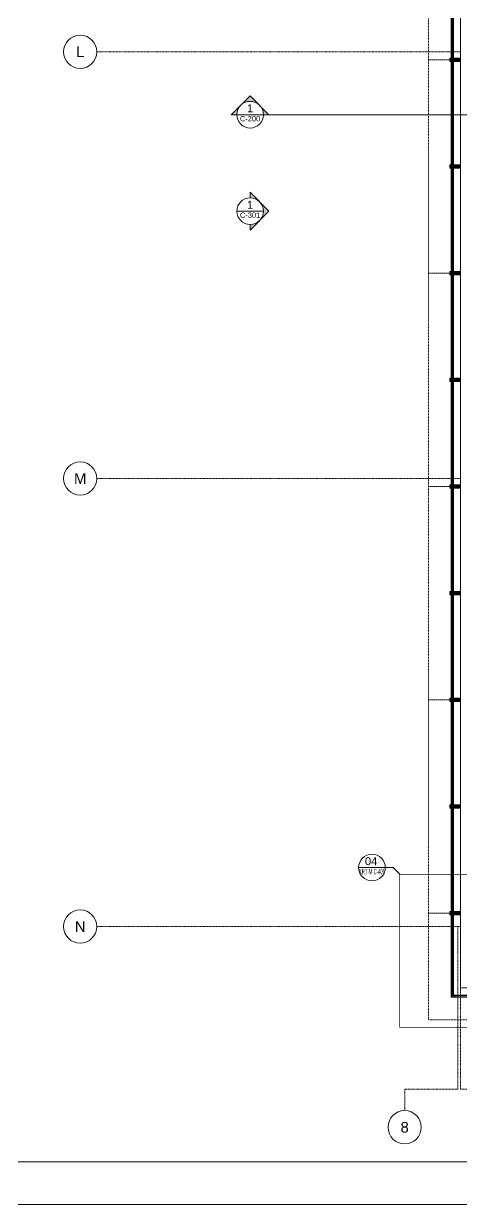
# Model space of a CAD drawing. Extents: x -9058 to 11890, y 0 to 8245.
# Drawn here: x 945 to 1767, y 0 to 2214 of the extents above; entities that cross this region are included whole.
import ezdxf
from ezdxf.enums import TextEntityAlignment as Align

# ---------------------------------------------------------------- set-up
doc = ezdxf.new("R2010")
doc.units = 0
doc.header["$MEASUREMENT"] = 0
for name, pattern in [('DASHDOT', [1, 0.5, -0.25, 0, -0.25]), ('DOT2', [0.125, 0, -0.125]), ('HIDDEN', [0.375, 0.25, -0.125]), ('HIDDEN2', [4.7625, 3.175, -1.5875])]:
    doc.linetypes.add(name, pattern=pattern)
doc.layers.get('0').update_dxf_attribs({"color": 9, "lineweight": 9})
for name, color, linetype, lineweight in [('03S', 255, 'Continuous', 9), ('06C', 9, 'Continuous', 9), ('10', 9, 'Continuous', 9), ('15', 9, 'Continuous', 9), ('20', 9, 'DOT2', 9), ('21', 9, 'Continuous', 9), ('24', 9, 'DASHDOT', 9), ('40A', 9, 'Continuous', 9)]:
    doc.layers.add(name, color=color, linetype=linetype, lineweight=lineweight)
doc.styles.add('$1$Arial', font='arial.ttf', dxfattribs={"height": 2.5})
doc.styles.add('Arial', font='arial.ttf', dxfattribs={"height": 2.5})

# ---------------------------------------------------------------- blocks, each defined once
blk = doc.blocks.new('p-dog-profil_kapali')
at = {"layer": '03S'}
h = blk.add_hatch(color=256, dxfattribs=at)
h.dxf.hatch_style = 1
h.paths.add_polyline_path([(-3.2, 0), (3.2, 0), (3.2, -13.5), (2.2, -13.5), (2.2, -10.5), (1.5, -10.5), (0.5, -11.5), (0.5, -13.5), (1, -13.5), (1, -14.5), (3, -14.5), (3, -16.5), (1, -16.5), (1, -18.5), (1.8, -18.5), (1.8, -17.5), (3.2, -17.5), (3.2, -20), (-3.2, -20), (-3.2, -17.5), (-1.8, -17.5), (-1.8, -18.5), (-1, -18.5), (-1, -16.5), (-3, -16.5), (-3, -14.5), (-1, -14.5), (-1, -13.5), (-0.5, -13.5), (-0.5, -11.5), (-1.5, -10.5), (-2.3, -10.5), (-2.3, -13.5), (-3.2, -13.5)])
for p in [(3, -15.2), (3, -15.8)]:
    blk.add_point(p)
at = {"layer": '10'}
for points in [[(3.2, -10.5), (-3.2, -10.5), (-3.2, 0), (3.2, 0)], [(3.2, -20), (-3.2, -20), (-3.2, -18.5), (3.2, -18.5)], [(-1, -13.5), (1, -13.5), (1, -18.5), (-1, -18.5)]]:
    blk.add_lwpolyline(points, close=True, dxfattribs=at)
for points in [[(-3.3, -10.5), (-2.3, -10.5), (-2.3, -13.5), (-3.2, -13.5)], [(-3.2, -8), (-3.2, -8), (-1.8, -8), (-1.8, -10.5)], [(-3.2, -10.5), (-3.2, -10.5), (3.2, -10.5)], [(-3.2, -13.5), (-3.2, -10.5)], [(-3.2, -18.5), (-3.2, -17.5), (-1.8, -17.5), (-1.8, -18.5)], [(-1, -14.5), (-1, -14.5), (-3, -14.5), (-3, -16.5), (-1, -16.5)], [(1.8, -10), (-1.8, -10)], [(-0.5, -17.5), (-0.5, -17.5), (-0.5, -11.5), (-1.5, -10.5), (-1.5, -10.5)], [(1, -18.5), (1, -17.5), (-1, -17.5), (-1, -18.5)], [(1.5, -10.5), (1.5, -10.5), (0.5, -11.5), (0.5, -17.5)], [(1, -14.5), (1, -14.5), (3, -14.5), (3, -16.5), (1, -16.5)], [(3.2, -8), (3.2, -8), (1.8, -8), (1.8, -10.5)], [(1.8, -18.5), (1.8, -17.5), (3.2, -17.5), (3.2, -18.5)], [(3.2, -10.5), (2.2, -10.5), (2.2, -13.5), (3.2, -13.5), (3.2, -10.5)]]:
    blk.add_lwpolyline(points, dxfattribs=at)
blk = doc.blocks.new('p-cph_cam_dyn1806')
at = {"layer": '06C'}
blk.add_lwpolyline([(-119.75, 0), (1777, 0)], dxfattribs=at)
at = {"layer": '15'}
for points in [[(-122, -14), (1791.5, -14)], [(-122, -17), (1794, -17)], [(-120, -14.5), (1791.5, -14.5)], [(-120, -16.5), (1793.5, -16.5)], [(-119.75, -13.5), (1791.5, -13.5)], [(-119.75, -17.5), (1794.5, -17.5)]]:
    blk.add_lwpolyline(points, dxfattribs=at)
at = {"layer": '20', "linetype": 'HIDDEN', "ltscale": 2}
for points in [[(37, -60), (37, -20)], [(437, -60), (437, -20)], [(837, -60), (837, -20)], [(1237, -60), (1237, -20)], [(1637, -60), (1637, -20)]]:
    blk.add_lwpolyline(points, dxfattribs=at)
for p in [(-123, 0), (37, 0), (237, 0), (837, 0), (1037, 0), (1237, 0), (1437, 0), (437, 0), (637, 0), (1637, 0)]:
    blk.add_blockref('p-dog-profil_kapali', p)
blk = doc.blocks.new('p-cph_cam_dyn1804')
at = {"layer": '06C'}
blk.add_lwpolyline([(11.7, 0), (256.5, 0)], dxfattribs=at)
at = {"layer": '15'}
for points in [[(9.5, -13.5), (271.9, -13.5)], [(9.5, -14), (271, -14)], [(9.5, -14.5), (271, -14.5)], [(9.5, -16.5), (274.9, -16.5)], [(9.5, -17), (275.4, -17)], [(9.5, -17.5), (275.9, -17.5)]]:
    blk.add_lwpolyline(points, dxfattribs=at)
blk.add_blockref('p-dog-profil_kapali', (8.5, 0))
blk = doc.blocks.new('p-cephe-kose-birlesim')
at = {"layer": '10'}
for points in [[(1, 3), (1, 5), (3, 5), (3, 3)], [(1, 4.3), (1.7, 4.3), (1.7, 3)], [(5, 1), (5, 3), (1, 3), (1, 1), (5, 1)], [(2.3, 3), (2.3, 4.3), (3, 4.3)], [(4, 3), (4, 4), (5, 4), (5, 3)], [(5, 1), (7, 1), (7, 3), (5, 3)], [(6.2, 3), (6.2, 2.3), (5, 2.3)], [(6.2, 1), (6.2, 1.7), (5, 1.7)]]:
    blk.add_lwpolyline(points, dxfattribs=at)
blk = doc.blocks.new('*U942')
blk.add_blockref('p-cephe-kose-birlesim', (-1, -5))
blk = doc.blocks.new('0_exteriorelevation2')
h = blk.add_hatch(color=256)
edge = h.paths.add_edge_path()
edge.add_arc((0, 0), 5, 45, 90)
edge.add_line((0, 5), (0, 7.07))
edge.add_line((0, 7.07), (3.54, 3.54))
edge = h.paths.add_edge_path()
edge.add_line((0, -5), (0, -7.07))
edge.add_line((0, -7.07), (3.54, -3.54))
edge.add_arc((0, 0), 5, 270, 315, ccw=False)
h.paths.add_polyline_path([(3.79, 3.28), (7.07, 0), (3.54, -3.54), (3.77, -3.29), (3.92, -3.11), (4.03, -2.96), (4.19, -2.73), (4.41, -2.36), (4.51, -2.15), (4.59, -1.99), (4.66, -1.81), (4.75, -1.55), (4.83, -1.3), (4.89, -1.03), (4.93, -0.84), (4.97, -0.5), (5, -0.18), (5, 0.07), (4.99, 0.36), (4.96, 0.6), (4.91, 0.94), (4.86, 1.16), (4.82, 1.32), (4.77, 1.51), (4.69, 1.75), (4.58, 2), (4.47, 2.25), (4.36, 2.45), (4.26, 2.62), (4.13, 2.82), (3.97, 3.03), (3.84, 3.2), (3.69, 3.37), (3.55, 3.52)])
for points in [[(0, -7.07), (7.07, 0), (0, 7.07), (0, 5)], [(0, -7.07), (7.07, 0), (0, 7.07), (0, 5)], [(-5, 0), (5, 0)], [(0, -5), (0, -7.07)], [(0, -5), (0, -7.07)]]:
    blk.add_lwpolyline(points)
blk.add_circle((0, 0), 5)
at = {"style": 'Arial'}
blk.add_attdef('KESITADI', text='', height=3, dxfattribs=at).set_placement((0, 0), align=Align.BOTTOM_CENTER)
blk.add_attdef('PAFTAADI', text='', height=2, dxfattribs=at).set_placement((0, -0.5), align=Align.TOP_CENTER)
blk = doc.blocks.new('0_detailbox1')
blk.add_lwpolyline([(10.41, -2.5), (7.91, 0), (-5, 0)])
blk.add_circle((0, 0), 5)
at = {"style": 'Arial'}
blk.add_attdef('DETAYADI', text='', height=3, dxfattribs=at).set_placement((0, 0), align=Align.BOTTOM_CENTER)
blk.add_attdef('PAFTAADI', text='', height=2, dxfattribs=at).set_placement((0, -0.5), align=Align.TOP_CENTER)
blk = doc.blocks.new('0_buildingsection')
h = blk.add_hatch(color=256)
h.paths.add_polyline_path([(7.07, 0), (0, 7.07), (-7.07, 0)])
h.paths.add_polyline_path([(5, 0, 1), (-5, 0)], flags=16)
for points in [[(7.07, 0), (0, 7.07), (-7.07, 0), (25, 0)], [(7.07, 0), (0, 7.07), (-7.07, 0), (7.07, 0)]]:
    blk.add_lwpolyline(points)
blk.add_circle((0, 0), 5)
at = {"style": 'Arial'}
blk.add_attdef('KESITADI', text='', height=3, dxfattribs=at).set_placement((0, 0), align=Align.BOTTOM_CENTER)
blk.add_attdef('PAFTAADI', text='', height=2, dxfattribs=at).set_placement((0, -0.5), align=Align.TOP_CENTER)
blk = doc.blocks.new('$0$0_aks')
at = {"linetype": 'Continuous'}
blk.add_circle((0, 0), 3.12, dxfattribs=at)
at = {"style": '$1$Arial'}
blk.add_attdef('AKS', text='', height=2.5, dxfattribs=at).set_placement((0, 0), align=Align.MIDDLE_CENTER)
blk = doc.blocks.new('AKS')
at = {"layer": '24', "ltscale": 2}
for points in [[(1062.5, 2145.9), (1745.1, 2145.9)], [(1062.5, 1345.9), (1745.1, 1345.9)], [(1062.5, 505.9), (1745.1, 505.9)], [(1740.1, 505.9), (1740.1, 200.8)], [(1745.1, 505.9), (1745.1, 200.8)], [(1740.1, 200.8), (1640.1, 200.8), (1640.1, 160.8)], [(1745.1, 200.8), (1845.1, 200.8), (1845.1, 160.8)]]:
    blk.add_lwpolyline(points, dxfattribs=at)
at = {"layer": '24'}
ref = blk.add_blockref('$0$0_aks', (1031.3, 2145.9), dxfattribs=dict(at, xscale=10, yscale=10, zscale=10))
ref.add_attrib('AKS', 'L', dxfattribs={"layer": '0', "height": 20, "style": '$1$Arial'}).set_placement((1031.3, 2145.9), align=Align.MIDDLE_CENTER)
ref = blk.add_blockref('$0$0_aks', (1031.3, 1345.9), dxfattribs=dict(at, xscale=10, yscale=10, zscale=10))
ref.add_attrib('AKS', 'M', dxfattribs={"layer": '0', "height": 20, "style": '$1$Arial'}).set_placement((1031.3, 1345.9), align=Align.MIDDLE_CENTER)
ref = blk.add_blockref('$0$0_aks', (1031.3, 505.9), dxfattribs=dict(at, xscale=10, yscale=10, zscale=10))
ref.add_attrib('AKS', 'N', dxfattribs={"layer": '0', "height": 20, "style": '$1$Arial'}).set_placement((1031.3, 505.9), align=Align.MIDDLE_CENTER)
ref = blk.add_blockref('$0$0_aks', (1640.1, 129.6), dxfattribs=dict(at, xscale=10, yscale=10, zscale=10))
ref.add_attrib('AKS', '8', dxfattribs={"layer": '0', "height": 20, "style": '$1$Arial'}).set_placement((1640.1, 129.6), align=Align.MIDDLE_CENTER)

msp = doc.modelspace()

# ---------------------------------------------------------------- linework, layer by layer
at = {"layer": '20'}
msp.add_lwpolyline([(2685.06, 615.13), (2685.06, 345.87), (1705.06, 345.87), (1705.06, 2309.12), (1745.06, 2309.12)], dxfattribs=at)
at = {"layer": '21'}
msp.add_lwpolyline([(1334.7, 2043.03), (4353.45, 2043.03)], dxfattribs=at)
at = {"layer": '21', "linetype": 'HIDDEN2', "ltscale": 0.1, "const_width": 1}
msp.add_lwpolyline([(1650.83, 618.98), (2081.99, 618.98), (2081.99, 331.85), (1650.83, 331.85)], close=True, dxfattribs=at)
at = {"layer": '40A'}
for points in [[(5945, 4205), (0, 4205), (0, 0), (5945, 0)], [(5405.06, 80), (80, 80), (80, 4125), (5405.06, 4125)]]:
    msp.add_lwpolyline(points, close=True, dxfattribs=at)

# ---------------------------------------------------------------- block references
for name, p in [('AKS', (20, 15)), ('*U942', (1748.56, 393.37))]:
    msp.add_blockref(name, p)
at = {"rotation": 270}
msp.add_blockref('p-cph_cam_dyn1806', (1765.06, 2182.87), dxfattribs=at)
at = {"xscale": -1}
msp.add_blockref('p-cph_cam_dyn1804', (2023.51, 405.87), dxfattribs=at)
at = {"layer": '21', "xscale": 5, "yscale": 5, "zscale": 5}
for name, p, values in [('0_buildingsection', (1370.06, 2043.03), {'KESITADI': '1', 'PAFTAADI': 'C-200'}), ('0_exteriorelevation2', (1370.06, 1862.12), {'KESITADI': '1', 'PAFTAADI': 'C-301'})]:
    msp.add_blockref(name, p, dxfattribs=at).add_auto_attribs(values)
at = {"layer": '21'}
ref = msp.add_blockref('0_detailbox1', (1598.78, 631.48), dxfattribs=dict(at, xscale=5, yscale=5, zscale=5))
ref.add_attrib('DETAYADI', '04', dxfattribs={"layer": '0', "height": 15, "style": 'Arial'}).set_placement((1597.18, 631.48), align=Align.BOTTOM_CENTER)
ref.add_attrib('PAFTAADI', 'KRT-M-C-401', dxfattribs={"layer": '0', "height": 10, "style": 'Arial', "width": 0.45}).set_placement((1598.8, 628.98), align=Align.TOP_CENTER)

doc.saveas('drawing.dxf')
